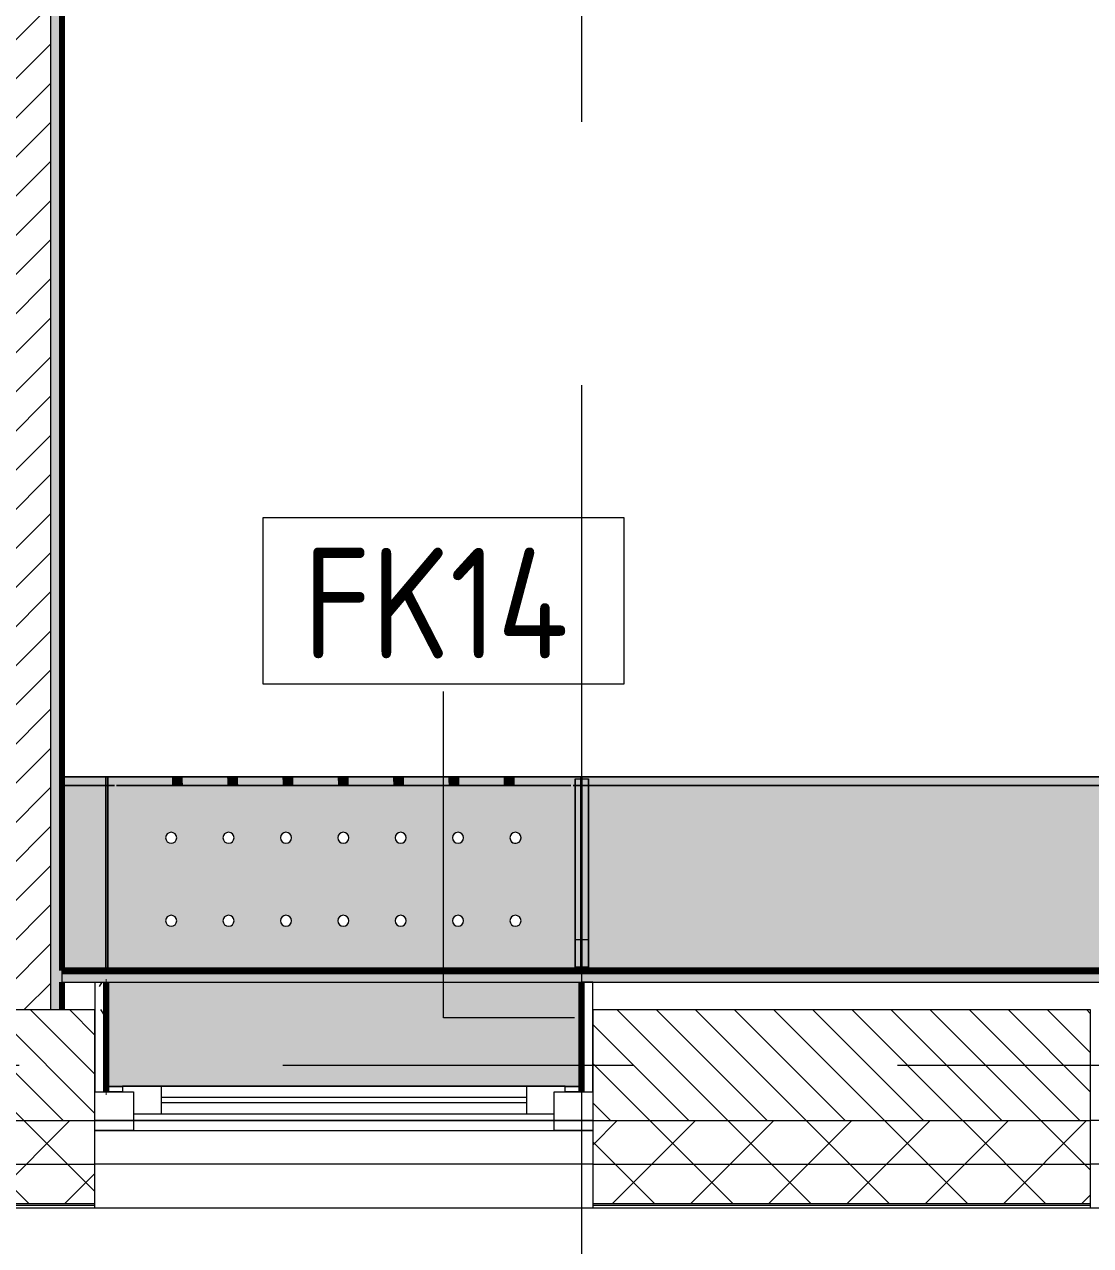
# Model space of a CAD drawing. Header units: millimetres. Extents: x 81469 to 279813, y -8553 to 29000.
# Drawn here: x 109703 to 111630, y -326 to 1881 of the extents above; entities that cross this region are included whole.
import ezdxf

# ---------------------------------------------------------------- set-up
doc = ezdxf.new("R2010")
doc.units = ezdxf.units.MM
doc.linetypes.add('Осевая', pattern=[3175, 635, -476.25, 1587.5, -476.25])
for name, color, linetype, lineweight in [('A-GLAZ', 7, 'Continuous', 9), ('A-GLAZ-1', 7, 'Continuous', 13), ('A-WALL', 7, 'Continuous', 9), ('A-WALL-IDEN', 7, 'Continuous', 9), ('I-WALL', 7, 'Continuous', 9), ('Оси', 7, 'Continuous', 9), ('Оси-2', 7, 'Осевая', 9)]:
    doc.layers.add(name, color=color, linetype=linetype, lineweight=lineweight)
for name, color, linetype, lineweight, true_color in [('A-WALL-1', 7, 'Continuous', 9, 0xc0c0c0), ('A-WALL-2', 7, 'Continuous', 9, 0xff80c0), ('I-WALL-14', 7, 'Continuous', 80, 0xffd2ff), ('I-WALL-4', 7, 'Continuous', 9, 0xc0c0c0), ('I-WALL-8', 7, 'Continuous', 80, 0xff80c0), ('S-WALL-ANLY', 7, 'Continuous', 13, 0x008040), ('S-WALL-ANLY-1', 7, 'Continuous', 5, 0x008040), ('Знаки-1', 9, 'Continuous', 9, 0x808080), ('Знаки-3', 7, 'Continuous', 9, 0xd1cabb), ('Знаки-5', 7, 'Continuous', 9, 0xc1bbaf), ('Знаки-6', 7, 'Continuous', 9, 0xaba79f), ('Знаки-7', 7, 'Continuous', 9, 0xccc5b7), ('Знаки-8', 7, 'Continuous', 9, 0xd4ccbd), ('Знаки-9', 7, 'Continuous', 9, 0xd5cdbe)]:
    doc.layers.add(name, color=color, linetype=linetype, lineweight=lineweight, true_color=true_color)
doc.layers.add('Знаки-4', color=7, linetype='Continuous', lineweight=9, transparency=0.5)
doc.styles.add('GOST Common_1', font='GOST_Common.ttf', dxfattribs={"width": 0.9, "height": 200})
pattern_1 = [(0, (0, 0), (121.92, 30.48), [10.058, -81.382, 10.058, -81.382, -487.68]), (0, (0, 0), (121.92, 30.48), [-182.88, 10.058, -172.822, 10.058, -81.382, -213.36]), (0, (0, 0), (121.92, 30.48), [-457.2, 10.058, -50.902, 10.058, -142.342]), (120, (45.72, 15.24), (-87.356454, 90.345817), [10.058, -81.382, 10.058, -81.382, -487.68]), (120, (45.72, 15.24), (-87.356454, 90.345817), [-182.88, 10.058, -172.822, 10.058, -81.382, -213.36]), (120, (45.72, 15.24), (-87.356454, 90.345817), [-457.2, 10.058, -50.902, 10.058, -142.342]), (240, (60.96, 76.2), (-34.563546, -120.825817), [10.058, -81.382, 10.058, -81.382, -487.68]), (240, (60.96, 76.2), (-34.563546, -120.825817), [-182.88, 10.058, -172.822, 10.058, -81.382, -213.36]), (240, (60.96, 76.2), (-34.563546, -120.825817), [-457.2, 10.058, -50.902, 10.058, -142.342])]

# ---------------------------------------------------------------- blocks, each defined once
blk = doc.blocks.new('120_Окно_СКБ_1Ст - 120_Окно_СКБ_1Ст 900х2500_h_ с форточкой-V17-План отделки стен 3 этажа в осях 23-33')
at = {"layer": 'A-GLAZ'}
for p, q in [((450, -57), (-450, -57)), ((-330, -107), (330, -107)), ((-430, -127), (-400, -127)), ((330, -117), (-330, -117)), ((400, -127), (430, -127))]:
    blk.add_line(p, q, dxfattribs=at)
at = {"layer": 'A-GLAZ-1'}
for p, q in [((-450, -127), (-450, -57)), ((-450, -57), (-380, -57)), ((-380, -57), (-380, -127)), ((380, -127), (380, -57)), ((380, -57), (450, -57)), ((450, -57), (450, -127)), ((380, -87), (-380, -87)), ((-380, -87), (-380, -127)), ((-330, -137), (-330, -87)), ((330, -137), (330, -87)), ((380, -127), (380, -87)), ((-380, -127), (-450, -127)), ((-380, -127), (-400, -127)), ((-400, -127), (-400, -137)), ((450, -127), (380, -127)), ((400, -127), (380, -127)), ((400, -137), (400, -127)), ((-400, -137), (400, -137)), ((400, -137), (-400, -137))]:
    blk.add_line(p, q, dxfattribs=at)
blk = doc.blocks.new('Зашивка радиатора_ с перфорацией М1_1 - Зашивка радиатора_ с перфорацией М1_1-V27-План отделки стен 3 этажа в осях 23-33')
at = {"layer": 'Знаки-4'}
for points in [[(430, 380), (-430, 379.4), (-430, 191.4), (430, 191.4), (430, 379.4)], [(307.1, -163.9), (-430, -163.9), (-430, -179.9), (430, -179.7), (430, -163.9), (309.7, -163.9)], [(-315.3, -163.9), (-319, -163.9), (-318.3, -179.9), (-279, -179.9), (-279.7, -163.9), (-313.1, -163.9)], [(-289, -163.9), (-309, -163.9), (-308.7, -179.9), (-289, -179.9)], [(-204, -163.9), (-219, -163.9), (-218.3, -179.9), (-179, -179.9), (-179.7, -163.9), (-201.6, -163.9)], [(-191.9, -163.9), (-209, -163.9), (-208.7, -179.9), (-189, -179.9), (-189.3, -163.9), (-190.3, -163.9)], [(-119, -163.9), (-118.3, -179.9), (-79, -179.9), (-79.7, -163.9), (-118.3, -163.9)], [(-106.1, -163.9), (-109, -163.9), (-108.7, -179.9), (-89, -179.9), (-89.3, -163.9), (-104, -163.9)], [(-99, -163.9), (-109, -163.9), (-108.7, -179.9), (-89, -179.9), (-89.3, -163.9), (-96.4, -163.9)], [(15.1, -163.9), (-19, -163.9), (-18.3, -179.9), (21, -179.9), (20.3, -163.9), (18.3, -163.9)], [(-6.1, -163.9), (-9, -163.9), (-8.7, -179.9), (11, -179.9), (10.7, -163.9), (-4.2, -163.9)], [(81, -163.9), (81.7, -179.9), (121, -179.9), (120.3, -163.9), (81.7, -163.9)], [(93.9, -163.9), (91, -163.9), (91.3, -179.9), (111, -179.9), (110.7, -163.9), (96, -163.9)], [(196, -163.9), (181, -163.9), (181.7, -179.9), (221, -179.9), (220.3, -163.9), (198.4, -163.9)], [(201, -163.9), (191, -163.9), (191.3, -179.9), (211, -179.9), (210.7, -163.9), (203.6, -163.9)], [(191.3, -163.9), (191, -163.9), (191.3, -179.9), (211, -179.9), (210.7, -163.9), (192.3, -163.9)], [(309.7, -163.9), (281, -163.9), (281.7, -179.9), (321, -179.9), (320.3, -163.9), (311, -163.9)], [(295.8, -163.9), (291, -163.9), (291.3, -179.9), (311, -179.9), (310.7, -163.9), (296, -163.9)]]:
    blk.add_hatch(color=256, dxfattribs=at).paths.add_polyline_path(points)
h = blk.add_hatch(color=256, dxfattribs=at)
h.paths.add_polyline_path([(-419.5, 171.4), (-430, 171.4), (-430, -179.9), (430.2, -179.9), (430.2, 171.4), (-419.1, 171.4)])
h.paths.add_polyline_path([(-102.8, 90.4), (-97.8, 89), (-94.1, 85.4), (-92.8, 80.4), (-94.1, 75.4), (-97.8, 71.7), (-102.8, 70.4), (-107.8, 71.7), (-111.4, 75.4), (-112.8, 80.4), (-111.4, 85.4), (-107.8, 89), (-105.3, 90)])
h.paths.add_polyline_path([(-206.5, 90.4), (-201.5, 89), (-197.8, 85.4), (-196.5, 80.4), (-197.8, 75.4), (-201.5, 71.7), (-206.5, 70.4), (-211.5, 71.7), (-215.2, 75.4), (-216.5, 80.4), (-215.2, 85.4), (-211.5, 89), (-209.1, 90)])
h.paths.add_polyline_path([(208.5, 90.4), (213.5, 89), (217.2, 85.4), (218.5, 80.4), (217.2, 75.4), (213.5, 71.7), (208.5, 70.4), (203.5, 71.7), (199.8, 75.4), (198.5, 80.4), (199.8, 85.4), (203.5, 89), (205.9, 90)])
h.paths.add_polyline_path([(-310.3, 90.4), (-305.3, 89), (-301.6, 85.4), (-300.3, 80.4), (-301.6, 75.4), (-305.3, 71.7), (-310.3, 70.4), (-315.3, 71.7), (-318.9, 75.4), (-320.3, 80.4), (-318.9, 85.4), (-315.3, 89), (-312.8, 90)])
h.paths.add_polyline_path([(1, 90.4), (6, 89), (9.7, 85.4), (11, 80.4), (9.7, 75.4), (6, 71.7), (1, 70.4), (-4, 71.7), (-7.7, 75.4), (-9, 80.4), (-7.7, 85.4), (-4, 89), (-1.6, 90)])
h.paths.add_polyline_path([(312.2, 90.4), (317.2, 89), (320.9, 85.4), (322.2, 80.4), (320.9, 75.4), (317.2, 71.7), (312.2, 70.4), (307.1, 71.8), (303.6, 75.4), (302.2, 80.4), (303.6, 85.4), (307.2, 89), (309.7, 90)])
h.paths.add_polyline_path([(104.7, 90.4), (109.7, 89), (113.4, 85.4), (114.7, 80.4), (113.4, 75.4), (109.7, 71.7), (104.7, 70.4), (99.7, 71.7), (96.1, 75.4), (94.7, 80.4), (96.1, 85.4), (99.7, 89), (102.2, 90)])
h.paths.add_polyline_path([(312.2, -59.6), (317.2, -61), (320.9, -64.6), (322.2, -69.6), (320.9, -74.6), (317.2, -78.3), (312.2, -79.6), (307.1, -78.2), (303.6, -74.6), (302.2, -69.6), (303.6, -64.6), (307.2, -61), (309.7, -60)])
h.paths.add_polyline_path([(-206.5, -59.6), (-201.5, -61), (-197.8, -64.6), (-196.5, -69.6), (-197.8, -74.6), (-201.5, -78.3), (-206.5, -79.6), (-211.5, -78.3), (-215.2, -74.6), (-216.5, -69.6), (-215.2, -64.6), (-211.5, -61), (-209.1, -60)])
h.paths.add_polyline_path([(-310.3, -59.6), (-305.3, -61), (-301.6, -64.6), (-300.3, -69.6), (-301.6, -74.6), (-305.3, -78.3), (-310.3, -79.6), (-315.3, -78.3), (-318.9, -74.6), (-320.3, -69.6), (-318.9, -64.6), (-315.3, -61), (-312.8, -60)])
h.paths.add_polyline_path([(104.7, -59.6), (109.7, -61), (113.4, -64.6), (114.7, -69.6), (113.4, -74.6), (109.7, -78.3), (104.7, -79.6), (99.7, -78.3), (96.1, -74.6), (94.7, -69.6), (96.1, -64.6), (99.7, -61), (102.2, -60)])
h.paths.add_polyline_path([(1, -59.6), (6, -61), (9.7, -64.6), (11, -69.6), (9.7, -74.6), (6, -78.3), (1, -79.6), (-4, -78.3), (-7.7, -74.6), (-9, -69.6), (-7.7, -64.6), (-4, -61), (-1.6, -60)])
h.paths.add_polyline_path([(208.5, -59.6), (213.5, -61), (217.2, -64.6), (218.5, -69.6), (217.2, -74.6), (213.5, -78.3), (208.5, -79.6), (203.5, -78.3), (199.8, -74.6), (198.5, -69.6), (199.8, -64.6), (203.5, -61), (205.9, -60)])
h.paths.add_polyline_path([(-102.8, -59.6), (-97.8, -61), (-94.1, -64.6), (-92.8, -69.6), (-94.1, -74.6), (-97.8, -78.3), (-102.8, -79.6), (-107.8, -78.3), (-111.4, -74.6), (-112.8, -69.6), (-111.4, -64.6), (-107.8, -61), (-105.3, -60)])
at = {"layer": 'Знаки-1'}
for p, q in [((-400, 380), (-430, 380)), ((430, 380), (400, 380)), ((-428.5, -179.9), (426.4, -179.9))]:
    blk.add_line(p, q, dxfattribs=at)
for centre, start, end in [((-310.3, 80.4), 0, 180), ((-206.5, 80.4), 0, 180), ((-102.8, 80.4), 0, 180), ((1, 80.4), 0, 180), ((104.7, 80.4), 0, 180), ((208.5, 80.4), 0, 180), ((312.2, 80.4), 0, 180), ((-310.3, 80.4), 180, 0), ((-206.5, 80.4), 180, 360), ((-102.8, 80.4), 180, 0), ((1, 80.4), 180, 0), ((104.7, 80.4), 180, 360), ((208.5, 80.4), 180, 0), ((312.2, 80.4), 180, 0), ((-310.3, -69.6), 0, 180), ((-206.5, -69.6), 0, 180), ((-102.8, -69.6), 0, 180), ((1, -69.6), 0, 180), ((104.7, -69.6), 0, 180), ((208.5, -69.6), 0, 180), ((312.2, -69.6), 0, 180), ((-310.3, -69.6), 180, 0), ((-206.5, -69.6), 180, 0), ((-102.8, -69.6), 180, 0), ((1, -69.6), 180, 0), ((104.7, -69.6), 180, 0), ((208.5, -69.6), 180, 0), ((312.2, -69.6), 180, 0)]:
    blk.add_arc(centre, 10, start, end, dxfattribs=at)
at = {"layer": 'Знаки-3'}
for p, q in [((-430, -176), (-430, -163.9)), ((-430, -163.9), (-428.8, -163.9)), ((-430, -163.9), (-430, -176)), ((-430, -176), (-430, -179.9)), ((-418, -163.9), (-428.5, -163.9)), ((-304.2, -163.9), (-307.7, -163.9)), ((-294, -163.9), (-304, -163.9)), ((-290.3, -163.9), (-293.8, -163.9)), ((-204.2, -163.9), (-207.7, -163.9)), ((-194, -163.9), (-204, -163.9)), ((-190.3, -163.9), (-193.8, -163.9)), ((-107.7, -163.9), (-104.2, -163.9)), ((-104.2, -163.9), (-107.7, -163.9)), ((-104, -163.9), (-99, -163.9)), ((-94, -163.9), (-104, -163.9)), ((-99, -163.9), (-94, -163.9)), ((-93.8, -163.9), (-90.3, -163.9)), ((-90.3, -163.9), (-93.8, -163.9)), ((-4.2, -163.9), (-7.7, -163.9)), ((6, -163.9), (-4, -163.9)), ((9.7, -163.9), (6.2, -163.9)), ((95.8, -163.9), (92.3, -163.9)), ((106, -163.9), (96, -163.9)), ((109.7, -163.9), (106.2, -163.9)), ((192.3, -163.9), (195.8, -163.9)), ((195.8, -163.9), (192.3, -163.9)), ((196, -163.9), (206, -163.9)), ((206, -163.9), (196, -163.9)), ((206.2, -163.9), (209.7, -163.9)), ((209.7, -163.9), (206.2, -163.9)), ((295.8, -163.9), (292.3, -163.9)), ((306, -163.9), (296, -163.9)), ((309.7, -163.9), (308.1, -163.9)), ((430, -163.9), (426.4, -163.9)), ((430, -163.9), (430, -179.7)), ((-430, -179.9), (-428.8, -179.9)), ((-307.7, -179.9), (-304.2, -179.9)), ((-304, -179.9), (-294, -179.9)), ((-293.8, -179.9), (-290.3, -179.9)), ((-207.7, -179.9), (-204.2, -179.9)), ((-204, -179.9), (-194, -179.9)), ((-193.8, -179.9), (-190.3, -179.9)), ((-107.7, -179.9), (-104.2, -179.9)), ((-104.2, -179.9), (-107.7, -179.9)), ((-104, -179.9), (-94, -179.9)), ((-94, -179.9), (-104, -179.9)), ((-93.8, -179.9), (-90.3, -179.9)), ((-90.3, -179.9), (-93.8, -179.9)), ((-7.7, -179.9), (-4.2, -179.9)), ((-4, -179.9), (6, -179.9)), ((6.2, -179.9), (9.7, -179.9)), ((92.3, -179.9), (95.8, -179.9)), ((96, -179.9), (106, -179.9)), ((106.2, -179.9), (109.7, -179.9)), ((192.3, -179.9), (195.8, -179.9)), ((195.8, -179.9), (192.3, -179.9)), ((196, -179.9), (206, -179.9)), ((206, -179.9), (196, -179.9)), ((206.2, -179.9), (209.7, -179.9)), ((209.7, -179.9), (206.2, -179.9)), ((292.3, -179.9), (295.8, -179.9)), ((296, -179.9), (306, -179.9)), ((308.1, -179.9), (309.7, -179.9)), ((426.4, -179.9), (430, -179.9))]:
    blk.add_line(p, q, dxfattribs=at)
at = {"layer": 'Знаки-5'}
for p, q in [((-430, 191.5), (-430, 380)), ((430, 380), (430, 191.4)), ((-430, 164), (-430, 171.4)), ((-430, 164), (-430, -163.9)), ((430.2, 171.4), (430.2, -163.9)), ((-430, -176), (-430, -179.9)), ((-428.5, -163.9), (-418, -163.9)), ((-414.4, -163.9), (-418, -163.9)), ((-394.9, -163.9), (-410.3, -163.9)), ((-319, -163.9), (-394.3, -163.9)), ((-319, -163.9), (-304.2, -163.9)), ((-279, -163.9), (-319, -163.9)), ((-304.2, -163.9), (-279, -163.9)), ((-219, -163.9), (-279, -163.9)), ((-219, -163.9), (-209, -163.9)), ((-209, -163.9), (-219, -163.9)), ((-209, -163.9), (-189, -163.9)), ((-189, -163.9), (-209, -163.9)), ((-189, -163.9), (-179, -163.9)), ((-179, -163.9), (-189, -163.9)), ((-119, -163.9), (-179, -163.9)), ((-119, -163.9), (-109, -163.9)), ((-109, -163.9), (-119, -163.9)), ((-109, -163.9), (-89, -163.9)), ((-89, -163.9), (-109, -163.9)), ((-89, -163.9), (-79, -163.9)), ((-79, -163.9), (-89, -163.9)), ((-19, -163.9), (-79, -163.9)), ((-19, -163.9), (21, -163.9)), ((21, -163.9), (-19, -163.9)), ((81, -163.9), (21, -163.9)), ((81, -163.9), (91, -163.9)), ((91, -163.9), (81, -163.9)), ((91, -163.9), (111, -163.9)), ((111, -163.9), (91, -163.9)), ((111, -163.9), (121, -163.9)), ((121, -163.9), (111, -163.9)), ((181, -163.9), (121, -163.9)), ((181, -163.9), (191, -163.9)), ((191, -163.9), (181, -163.9)), ((191, -163.9), (211, -163.9)), ((211, -163.9), (191, -163.9)), ((211, -163.9), (221, -163.9)), ((221, -163.9), (211, -163.9)), ((281, -163.9), (221, -163.9)), ((281, -163.9), (321, -163.9)), ((321, -163.9), (281, -163.9)), ((394.9, -163.9), (321, -163.9)), ((411.1, -163.9), (395.4, -163.9)), ((426.4, -163.9), (414.9, -163.9)), ((430.2, -179.9), (430.2, -163.9)), ((-430, -179.9), (-428.8, -179.9)), ((-428.5, -179.9), (-319, -179.9)), ((-319, -179.9), (-279, -179.9)), ((-313.1, -179.9), (-319, -179.9)), ((-279, -179.9), (-313.1, -179.9)), ((-279, -179.9), (-219, -179.9)), ((-219, -179.9), (-218.3, -179.9)), ((-209, -179.9), (-219, -179.9)), ((-218.3, -179.9), (-209, -179.9)), ((-209, -179.9), (-189, -179.9)), ((-206.1, -179.9), (-209, -179.9)), ((-196.4, -179.9), (-206.1, -179.9)), ((-189.3, -179.9), (-196.4, -179.9)), ((-189, -179.9), (-189.3, -179.9)), ((-189, -179.9), (-184.9, -179.9)), ((-179, -179.9), (-189, -179.9)), ((-184.9, -179.9), (-179, -179.9)), ((-179, -179.9), (-119, -179.9)), ((-119, -179.9), (-118.3, -179.9)), ((-109, -179.9), (-119, -179.9)), ((-118.3, -179.9), (-109, -179.9)), ((-109, -179.9), (-89, -179.9)), ((-106.1, -179.9), (-109, -179.9)), ((-89, -179.9), (-106.1, -179.9)), ((-89, -179.9), (-84.9, -179.9)), ((-79.7, -179.9), (-89, -179.9)), ((-84.9, -179.9), (-79, -179.9)), ((-79, -179.9), (-79.7, -179.9)), ((-79, -179.9), (-19, -179.9)), ((-19, -179.9), (21, -179.9)), ((-18.3, -179.9), (-19, -179.9)), ((21, -179.9), (-18.3, -179.9)), ((21, -179.9), (81, -179.9)), ((81, -179.9), (86.9, -179.9)), ((91, -179.9), (81, -179.9)), ((86.9, -179.9), (91, -179.9)), ((91, -179.9), (111, -179.9)), ((91.3, -179.9), (91, -179.9)), ((98.4, -179.9), (91.3, -179.9)), ((108.1, -179.9), (98.4, -179.9)), ((111, -179.9), (108.1, -179.9)), ((111, -179.9), (120.3, -179.9)), ((121, -179.9), (111, -179.9)), ((120.3, -179.9), (121, -179.9)), ((121, -179.9), (181, -179.9)), ((181, -179.9), (186.9, -179.9)), ((191, -179.9), (181, -179.9)), ((186.9, -179.9), (191, -179.9)), ((191, -179.9), (211, -179.9)), ((191.3, -179.9), (191, -179.9)), ((211, -179.9), (191.3, -179.9)), ((211, -179.9), (220.3, -179.9)), ((221, -179.9), (211, -179.9)), ((220.3, -179.9), (221, -179.9)), ((221, -179.9), (281, -179.9)), ((281, -179.9), (321, -179.9)), ((281.7, -179.9), (281, -179.9)), ((295.8, -179.9), (281.7, -179.9)), ((315.1, -179.9), (295.8, -179.9)), ((321, -179.9), (315.1, -179.9)), ((321, -179.9), (426.4, -179.9)), ((426.4, -179.9), (430.2, -179.9))]:
    blk.add_line(p, q, dxfattribs=at)
at = {"layer": 'Знаки-6'}
for p, q in [((-430, 380), (-400, 380)), ((400, 380), (430, 380)), ((-430, 171.4), (-430, 164)), ((430.2, -163.9), (430.2, 171.4)), ((-418, -163.9), (-414.4, -163.9)), ((-410.3, -163.9), (-394.9, -163.9)), ((-394.3, -163.9), (394.9, -163.9)), ((395.4, -163.9), (411.1, -163.9)), ((414.9, -163.9), (426.4, -163.9)), ((426.4, -179.9), (-428.5, -179.9)), ((426.4, -179.9), (-428.5, -179.9))]:
    blk.add_line(p, q, dxfattribs=at)
for centre, start, end in [((-310.3, 80.4), 0, 180), ((-206.5, 80.4), 0, 180), ((-102.8, 80.4), 0, 180), ((1, 80.4), 0, 180), ((104.7, 80.4), 0, 180), ((208.5, 80.4), 0, 180), ((312.2, 80.4), 0, 180), ((-310.3, 80.4), 180, 360), ((-206.5, 80.4), 180, 360), ((-102.8, 80.4), 180, 360), ((1, 80.4), 180, 360), ((104.7, 80.4), 180, 360), ((208.5, 80.4), 180, 360), ((312.2, 80.4), 180, 0), ((-310.3, -69.6), 45, 180), ((-310.3, -69.6), 0, 45), ((-206.5, -69.6), 0, 180), ((-102.8, -69.6), 0, 180), ((1, -69.6), 0, 180), ((104.7, -69.6), 0, 180), ((208.5, -69.6), 0, 180), ((312.2, -69.6), 0, 180), ((-310.3, -69.6), 180, 360), ((-206.5, -69.6), 180, 360), ((-102.8, -69.6), 180, 360), ((1, -69.6), 180, 360), ((104.7, -69.6), 180, 360), ((208.5, -69.6), 180, 360), ((312.2, -69.6), 180, 360)]:
    blk.add_arc(centre, 10, start, end, dxfattribs=at)
at = {"layer": 'Знаки-7'}
for p, q in [((-430, -163.9), (-430, 164)), ((-430, -163.9), (-430, -176)), ((-430, -179.9), (-430, -176)), ((-430, -176), (-430, -179.9)), ((-309, -163.9), (-318.3, -163.9)), ((-309, -163.9), (-304.2, -163.9)), ((-308.7, -163.9), (-309, -163.9)), ((-304.2, -163.9), (-308.7, -163.9)), ((-304, -163.9), (-301.6, -163.9)), ((-301.6, -163.9), (-304, -163.9)), ((-301.6, -163.9), (-294, -163.9)), ((-299, -163.9), (-301.6, -163.9)), ((-296.4, -163.9), (-299, -163.9)), ((-294, -163.9), (-296.4, -163.9)), ((-293.8, -163.9), (-289.3, -163.9)), ((-291.9, -163.9), (-293.8, -163.9)), ((-290.3, -163.9), (-291.9, -163.9)), ((-289, -163.9), (-290.3, -163.9)), ((-289.3, -163.9), (-289, -163.9)), ((-279.7, -163.9), (-289, -163.9)), ((-209, -163.9), (-218.3, -163.9)), ((-207.7, -163.9), (-204.2, -163.9)), ((-204.2, -163.9), (-207.7, -163.9)), ((-204, -163.9), (-194, -163.9)), ((-194, -163.9), (-204, -163.9)), ((-193.8, -163.9), (-190.3, -163.9)), ((-190.3, -163.9), (-193.8, -163.9)), ((-179.7, -163.9), (-189, -163.9)), ((-109, -163.9), (-118.3, -163.9)), ((-109, -163.9), (-89, -163.9)), ((-101.6, -163.9), (-109, -163.9)), ((-89, -163.9), (-101.6, -163.9)), ((-79.7, -163.9), (-89, -163.9)), ((-9, -163.9), (-18.3, -163.9)), ((-9, -163.9), (-4.2, -163.9)), ((-4.2, -163.9), (-9, -163.9)), ((-4, -163.9), (6, -163.9)), ((6, -163.9), (-4, -163.9)), ((6.2, -163.9), (11, -163.9)), ((11, -163.9), (6.2, -163.9)), ((20.3, -163.9), (11, -163.9)), ((91, -163.9), (81.7, -163.9)), ((92.3, -163.9), (95.8, -163.9)), ((95.8, -163.9), (92.3, -163.9)), ((96, -163.9), (106, -163.9)), ((106, -163.9), (96, -163.9)), ((106.2, -163.9), (109.7, -163.9)), ((109.7, -163.9), (106.2, -163.9)), ((120.3, -163.9), (111, -163.9)), ((191, -163.9), (181.7, -163.9)), ((191, -163.9), (211, -163.9)), ((198.4, -163.9), (191, -163.9)), ((211, -163.9), (198.4, -163.9)), ((220.3, -163.9), (211, -163.9)), ((291, -163.9), (281.7, -163.9)), ((291, -163.9), (295.8, -163.9)), ((295.8, -163.9), (291, -163.9)), ((296, -163.9), (311, -163.9)), ((311, -163.9), (296, -163.9)), ((320.3, -163.9), (311, -163.9)), ((426.4, -163.9), (430, -163.9)), ((430, -179.7), (430, -163.9)), ((430.2, -163.9), (430.2, -179.9)), ((-428.8, -179.9), (-430, -179.9)), ((-428.8, -179.9), (-430, -179.9)), ((-318.3, -179.9), (-309, -179.9)), ((-309, -179.9), (-304.2, -179.9)), ((-304.2, -179.9), (-309, -179.9)), ((-304, -179.9), (-294, -179.9)), ((-294, -179.9), (-304, -179.9)), ((-293.8, -179.9), (-289, -179.9)), ((-289, -179.9), (-293.8, -179.9)), ((-289, -179.9), (-279.7, -179.9)), ((-218.3, -179.9), (-209, -179.9)), ((-207.7, -179.9), (-204.2, -179.9)), ((-204.2, -179.9), (-207.7, -179.9)), ((-204, -179.9), (-194, -179.9)), ((-194, -179.9), (-204, -179.9)), ((-193.8, -179.9), (-190.3, -179.9)), ((-190.3, -179.9), (-193.8, -179.9)), ((-189, -179.9), (-179.7, -179.9)), ((-118.3, -179.9), (-109, -179.9)), ((-109, -179.9), (-89, -179.9)), ((-89, -179.9), (-109, -179.9)), ((-89, -179.9), (-79.7, -179.9)), ((-18.3, -179.9), (-9, -179.9)), ((-9, -179.9), (-4.2, -179.9)), ((-4.2, -179.9), (-9, -179.9)), ((-4, -179.9), (6, -179.9)), ((6, -179.9), (-4, -179.9)), ((6.2, -179.9), (11, -179.9)), ((11, -179.9), (6.2, -179.9)), ((11, -179.9), (20.3, -179.9)), ((81.7, -179.9), (91, -179.9)), ((92.3, -179.9), (95.8, -179.9)), ((95.8, -179.9), (92.3, -179.9)), ((96, -179.9), (106, -179.9)), ((106, -179.9), (96, -179.9)), ((106.2, -179.9), (109.7, -179.9)), ((109.7, -179.9), (106.2, -179.9)), ((111, -179.9), (120.3, -179.9)), ((181.7, -179.9), (191, -179.9)), ((191, -179.9), (211, -179.9)), ((211, -179.9), (191, -179.9)), ((211, -179.9), (220.3, -179.9)), ((281.7, -179.9), (291, -179.9)), ((291, -179.9), (295.8, -179.9)), ((295.8, -179.9), (291, -179.9)), ((296, -179.9), (311, -179.9)), ((311, -179.9), (296, -179.9)), ((311, -179.9), (320.3, -179.9)), ((430.2, -179.9), (426.4, -179.9)), ((430, -179.9), (426.4, -179.9))]:
    blk.add_line(p, q, dxfattribs=at)
at = {"layer": 'Знаки-8'}
for p, q in [((-104.2, -163.9), (-107.7, -163.9)), ((-94, -163.9), (-104, -163.9)), ((-90.3, -163.9), (-93.8, -163.9)), ((195.8, -163.9), (192.3, -163.9)), ((206, -163.9), (196, -163.9)), ((209.7, -163.9), (206.2, -163.9)), ((-107.7, -179.9), (-104.2, -179.9)), ((-104, -179.9), (-94, -179.9)), ((-93.8, -179.9), (-90.3, -179.9)), ((192.3, -179.9), (195.8, -179.9)), ((196, -179.9), (206, -179.9)), ((206.2, -179.9), (209.7, -179.9))]:
    blk.add_line(p, q, dxfattribs=at)
at = {"layer": 'Знаки-9'}
for p, q in [((-428.8, -163.9), (-430, -163.9)), ((-430, -163.9), (-430, -176))]:
    blk.add_line(p, q, dxfattribs=at)
blk = doc.blocks.new('Зашивка без перфорации М3 - М3_16-30991357-План отделки стен 3 этажа в осях 23-33')
at = {"layer": 'Знаки-4'}
for points in [[(169.7, 171.4), (-430, 171.4), (-430, -179.9), (510.2, -179.9), (510.2, 171.4)], [(496.8, -163.9), (-430, -163.9), (-430, -179.9), (510, -179.9), (510, -163.9)]]:
    blk.add_hatch(color=256, dxfattribs=at).paths.add_polyline_path(points)
at = {"layer": 'Знаки-1'}
for p, q in [((-430, 171.4), (-430, -179.9)), ((510.2, -179.9), (510.2, 171.4)), ((-430, -179.9), (510.2, -179.9))]:
    blk.add_line(p, q, dxfattribs=at)
at = {"layer": 'Знаки-3'}
for p, q in [((-419.2, -163.9), (-430, -163.9)), ((508.8, -163.9), (496.8, -163.9)), ((510, -176), (510, -178.7)), ((508.8, -179.9), (510, -179.9))]:
    blk.add_line(p, q, dxfattribs=at)
at = {"layer": 'Знаки-5'}
for p, q in [((-430, -163.9), (-419.2, -163.9)), ((-430, -163.9), (-430, -176)), ((496.8, -163.9), (-419.2, -163.9)), ((496.8, -163.9), (510, -163.9)), ((510, -176), (510, -163.9)), ((-430, -179.9), (508.8, -179.9))]:
    blk.add_line(p, q, dxfattribs=at)
at = {"layer": 'Знаки-6'}
for p, q in [((-430, -179.9), (-430, 171.4)), ((510.2, 171.4), (510.2, -179.9)), ((-430, -176), (-430, -179.9)), ((-419.2, -163.9), (496.8, -163.9)), ((510, -179.9), (510, -176)), ((510.2, -179.9), (-430, -179.9)), ((510, -179.9), (-430, -179.9))]:
    blk.add_line(p, q, dxfattribs=at)
at = {"layer": 'Знаки-7'}
blk.add_line((-430, -176), (-430, -179.9), dxfattribs=at)
at = {"layer": 'Знаки-8'}
blk.add_line((-430, -163.9), (-430, -176), dxfattribs=at)
at = {"layer": 'Знаки-9'}
for q in [(508.8, -163.9), (510, -176)]:
    blk.add_line((510, -163.9), q, dxfattribs=at)
blk = doc.blocks.new('Зашивка_ опоясывающая панель - Зашивка_ опоясывающая панель-V50-План отделки стен 3 этажа в осях 23-33')
at = {"layer": 'Знаки-4'}
for points in [[(-419.5, -110), (-406, -110), (-406, 180), (-430, 180), (-430, -110)], [(-430, -160), (-406, -160), (-406, 180), (-430, 180)]]:
    blk.add_hatch(color=256, dxfattribs=at).paths.add_polyline_path(points)
at = {"layer": 'Знаки-1'}
for p, q in [((-430, -160), (-430, 180)), ((-430, 180), (-419.5, 180)), ((-430, -160), (-419.5, -160))]:
    blk.add_line(p, q, dxfattribs=at)
at = {"layer": 'Знаки-3'}
for p, q in [((-430, 180), (-430, 178.6)), ((-430, 180), (-426.8, 180)), ((-430, 178.5), (-430, 174.1)), ((-426.6, 180), (-422.8, 180)), ((-421.8, 180), (-419.5, 180)), ((-418, 180), (-406, 180)), ((-406, 167.9), (-406, 180)), ((-430, 171.6), (-430, 167.9))]:
    blk.add_line(p, q, dxfattribs=at)
at = {"layer": 'Знаки-5'}
for p, q in [((-430, -110), (-430, 167.9)), ((-406, 167.9), (-406, -110)), ((-406, -110), (-406, 167.9)), ((-430, -110), (-430, -149.1)), ((-430, -110), (-419.5, -110)), ((-419.5, -110), (-406, -110)), ((-418, -110), (-406, -110)), ((-406, -160), (-406, -110)), ((-430, -149.6), (-430, -160)), ((-425.3, -160), (-430, -160)), ((-419.5, -160), (-425.1, -160)), ((-406, -160), (-418, -160))]:
    blk.add_line(p, q, dxfattribs=at)
at = {"layer": 'Знаки-6'}
for p, q in [((-430, 180), (-430, -110)), ((-430, 180), (-419.5, 180)), ((-419.5, 180), (-406, 180)), ((-406, 180), (-406, -160)), ((-430, -110), (-419.5, -110)), ((-419.5, -160), (-406, -160))]:
    blk.add_line(p, q, dxfattribs=at)
at = {"layer": 'Знаки-7'}
for p, q in [((-430, 178.6), (-430, 180)), ((-430, 180), (-426.8, 180)), ((-430, 174.1), (-430, 178.5)), ((-426.6, 180), (-422.8, 180)), ((-421.8, 180), (-419.5, 180)), ((-419.2, 180), (-406, 180)), ((-418, 180), (-406, 180)), ((-406, 180), (-406, 167.9)), ((-406, 167.9), (-406, 180)), ((-430, 167.9), (-430, 171.6)), ((-430, 167.9), (-430, -110)), ((-406, -110), (-406, 167.9)), ((-419.5, -110), (-418, -110)), ((-418, -160), (-419.5, -160))]:
    blk.add_line(p, q, dxfattribs=at)
at = {"layer": 'Знаки-8'}
blk.add_line((-419.2, 180), (-418, 180), dxfattribs=at)
at = {"layer": 'Знаки-9'}
blk.add_line((-419.2, 180), (-418, 180), dxfattribs=at)
blk = doc.blocks.new('Зашивка без перфорации М3 - М3_13-30988439-План отделки стен 3 этажа в осях 23-33')
at = {"layer": 'Знаки-4'}
for points in [[(-346.4, 171.4), (-430, 171.4), (-430, -179.9), (-346.4, -179.9), (-346.4, 35.8)], [(-370, -163.9), (-430, -163.9), (-430, -179.9), (-346.4, -179.9), (-346.4, -163.9)]]:
    blk.add_hatch(color=256, dxfattribs=at).paths.add_polyline_path(points)
at = {"layer": 'Знаки-1'}
for p, q in [((-430, 171.4), (-430, -179.9)), ((-430, -179.9), (-346.4, -179.9))]:
    blk.add_line(p, q, dxfattribs=at)
at = {"layer": 'Знаки-3'}
for p, q in [((-426.4, -163.9), (-430, -163.9)), ((-430, -163.9), (-430, -176)), ((-430, -176.8), (-430, -178.2)), ((-430, -179.9), (-426.4, -179.9))]:
    blk.add_line(p, q, dxfattribs=at)
at = {"layer": 'Знаки-5'}
for p, q in [((-346.4, -163.9), (-426.2, -163.9)), ((-426.2, -179.9), (-346.4, -179.9))]:
    blk.add_line(p, q, dxfattribs=at)
at = {"layer": 'Знаки-6'}
for p, q in [((-430, -179.9), (-430, 171.4)), ((-430, -163.9), (-346.4, -163.9)), ((-430, -163.9), (-430, -179.9)), ((-346.4, -179.9), (-430, -179.9)), ((-346.4, -179.9), (-430, -179.9))]:
    blk.add_line(p, q, dxfattribs=at)
blk = doc.blocks.new('М_стена_0001 - Типоразмер_без рамки-25382661-План отделки стен 3 этажа в осях 23-33')
at = {"layer": 'A-WALL-IDEN'}
for p, q in [((3.258, 1.523), (-3.273, 1.523)), ((-3.273, 1.523), (-3.273, -1.477)), ((3.258, -1.477), (3.258, 1.523)), ((-3.273, -1.477), (3.258, -1.477))]:
    blk.add_line(p, q, dxfattribs=at)

msp = doc.modelspace()

# ---------------------------------------------------------------- hatches: boundary and pattern name
at = {"layer": 'A-WALL'}
h = msp.add_hatch(dxfattribs=at)
h.set_pattern_fill('FP_3', color=256, style=0, pattern_type=2)
h.set_pattern_definition([(135, (0, 0), (-35.35534, -35.35534), [])])
h.paths.add_polyline_path([(113430, -100), (113680, -100), (113680, 100), (113430, 100), (113430, 48.8)])
h.paths.add_polyline_path([(106230, -100), (106230, 100), (105180, 100), (105180, -100), (106027.1, -100)])
h.paths.add_polyline_path([(108930, -100), (109830, -100), (109830, 100), (108930, 100), (108930, 48.8)])
h.paths.add_polyline_path([(121430, -100), (121430, 100), (121130, 100), (121130, -100)])
h.paths.add_polyline_path([(111630, -100), (111630, 100), (110730, 100), (110730, -100)])
h.paths.add_polyline_path([(119330, -100), (119330, 100), (118830, 100), (118830, -100), (118940.7, -100)])
h.paths.add_polyline_path([(115980, -100), (117030, -100), (117030, 100), (115980, 100), (115980, 48.8)])
h.paths.add_polyline_path([(92730, -100), (92730, 100), (91930, 100), (91930, -100)])
h.paths.add_polyline_path([(101730, -100), (101730, 100), (100830, 100), (100830, -100), (101722.6, -100)])
h.paths.add_polyline_path([(102880, -100), (102880, 100), (102630, 100), (102630, -100)])
h.paths.add_polyline_path([(94530, -100), (94780, -100), (94780, 100), (94530, 100), (94530, 48.8)])
h.paths.add_polyline_path([(98130, -100), (98130, 100), (97080, 100), (97080, -100), (97418, -100)])
h = msp.add_hatch(dxfattribs=at)
h.set_pattern_fill('FP_2', color=256, style=0, pattern_type=2)
h.set_pattern_definition([(45, (0, 0), (-70.71068, 70.71068), []), (135, (0, 0), (-70.71068, -70.71068), [])])
h.paths.add_polyline_path([(120230, -250), (121430, -250), (121430, -100), (120230, -100)])
h.paths.add_polyline_path([(124680.1, -250), (125080, -250), (125080, -100), (123730, -100), (123730, -250)])
h.paths.add_polyline_path([(115980, -250), (117030, -250), (117030, -100), (115980, -100)])
h.paths.add_polyline_path([(92730, -250), (92730, -100), (91930, -100), (91930, -250)])
h.paths.add_polyline_path([(106027.1, -250), (106230, -250), (106230, -100), (105180, -100), (105180, -250)])
h.paths.add_polyline_path([(93630, -250), (94780, -250), (94780, -100), (93630, -100)])
h.paths.add_polyline_path([(91030, -250), (91030, -100), (89210, -100), (89210, -250), (90243.8, -250)])
h.paths.add_polyline_path([(119330, -250), (119330, -100), (117930, -100), (117930, -250), (118940.7, -250)])
h.paths.add_polyline_path([(109830, -250), (109830, -100), (108930, -100), (108930, -250)])
h.paths.add_polyline_path([(97080, -250), (98130, -250), (98130, -100), (97080, -100)])
h.paths.add_polyline_path([(110730, -250), (111630, -250), (111630, -100), (110730, -100)])
h.paths.add_polyline_path([(99030, -250), (99930, -250), (99930, -100), (99030, -100)])
h.paths.add_polyline_path([(107130, -250), (108030, -250), (108030, -100), (107130, -100)])
h.paths.add_polyline_path([(102880, -250), (102880, -100), (100830, -100), (100830, -250), (102630, -250)])
h.paths.add_polyline_path([(113680, -250), (113680, -100), (112530, -100), (112530, -250), (113201.3, -250)])
at = {"layer": 'I-WALL'}
h = msp.add_hatch(dxfattribs=at)
h.set_pattern_fill('FP_5', color=256, style=0, pattern_type=2)
h.set_pattern_definition([(45, (0, 0), (-35.35534, 35.35534), [])])
h.paths.add_polyline_path([(109750, 100), (109749, 3755), (109670, 3755), (109670, 100)])
h.paths.add_polyline_path([(109749, 5155), (109750, 5155), (109750, 10400), (109670, 10400), (109670, 5155), (109720, 5155)])
h = msp.add_hatch(dxfattribs=at)
h.set_pattern_fill('FP_35', color=256, style=0, pattern_type=2)
h.set_pattern_definition(pattern_1)
h.paths.add_polyline_path([(109770, 100), (109770, 3755), (109758, 3755), (109758, 3700), (109750, 3700), (109750, 100)])
h.paths.add_polyline_path([(109758, 5155), (109770, 5155), (109770, 6600), (109750, 6600), (109750.8, 5210), (109758, 5210), (109758, 5168.3)])
h = msp.add_hatch(dxfattribs=at)
h.set_pattern_fill('FP_35', color=256, style=0, pattern_type=2)
h.set_pattern_definition(pattern_1)
h.paths.add_polyline_path([(124680.1, 150), (124810, 150), (124810, 170), (109770, 170), (109771, 150), (123962.7, 150)])
h = msp.add_hatch(dxfattribs=at)
h.set_pattern_fill('FP_35', color=256, style=0, pattern_type=2)
h.set_pattern_definition(pattern_1)
h.paths.add_polyline_path([(109850, -48), (109850, 150), (109830, 150), (109830, -48)])
h = msp.add_hatch(dxfattribs=at)
h.set_pattern_fill('FP_35', color=256, style=0, pattern_type=2)
h.set_pattern_definition(pattern_1)
h.paths.add_polyline_path([(110710, -48), (110730, -48), (110730, 149.8), (110710, 149.8), (110710, 48.8)])

# ---------------------------------------------------------------- linework, layer by layer
at = {"layer": 'A-WALL'}
for p, q in [((109771, 170), (109770, 170)), ((109771, 150), (109770, 150)), ((108930, -100), (109830, -100)), ((110730, -100), (111630, -100)), ((108930, -250), (109830, -250)), ((108930, -253), (109830, -253)), ((110730, -250), (111630, -250)), ((110730, -253), (111630, -253))]:
    msp.add_line(p, q, dxfattribs=at)
at = {"layer": 'A-WALL-1'}
for p, q in [((109830, 100), (108930, 100)), ((109830, -258), (109830, 100)), ((111630, 100), (110730, 100)), ((110730, 100), (110730, -258)), ((111630, -258), (111630, 100)), ((102630, -100), (111630, -100)), ((108930, -258), (125238, -258))]:
    msp.add_line(p, q, dxfattribs=at)
at = {"layer": 'A-WALL-2'}
for p, q in [((109770, 3755), (109770, 170)), ((109770, 150), (109770, 100))]:
    msp.add_line(p, q, dxfattribs=at)
at = {"layer": 'A-WALL-IDEN'}
for p, q in [((110460.1, 85.5), (110460.1, 675.3)), ((110697.2, 85.5), (110460.1, 85.5))]:
    msp.add_line(p, q, dxfattribs=at)
at = {"layer": 'I-WALL-14'}
for p, q in [((109851, 150), (109850, 150)), ((109850, 150), (109850, -48)), ((109851, -48), (109851, 150)), ((110710, 149.8), (110709, 149.8)), ((110709, 149.8), (110709, -48)), ((110710, -48), (110710, 149.8)), ((109850, -48), (109851, -48)), ((110709, -48), (110710, -48))]:
    msp.add_line(p, q, dxfattribs=at)
at = {"layer": 'I-WALL-4'}
for p, q in [((109750, 100), (109750, 3700)), ((109770, 170), (109770, 150)), ((109771, 150), (124830, 150)), ((109830, 150), (109830, -48)), ((110730, 149.8), (110710, 149.8)), ((110730, -48), (110730, 149.8)), ((109830, -48), (109850, -48)), ((110710, -48), (110730, -48)), ((110730, -100), (109830, -100)), ((112530, -100), (111630, -100))]:
    msp.add_line(p, q, dxfattribs=at)
at = {"layer": 'I-WALL-8'}
for p, q in [((109771, 171), (109771, 3755)), ((124809, 171), (109771, 171)), ((109771, 170), (124809, 170)), ((109771, 100), (109771, 150))]:
    msp.add_line(p, q, dxfattribs=at)
at = {"layer": 'S-WALL-ANLY'}
for p, q in [((110730, -179), (109830, -179)), ((112530, -179), (111630, -179))]:
    msp.add_line(p, q, dxfattribs=at)
at = {"layer": 'S-WALL-ANLY-1'}
for p, q in [((108930, -179), (109830, -179)), ((110730, -179), (111630, -179))]:
    msp.add_line(p, q, dxfattribs=at)
at = {"layer": 'Оси'}
msp.add_line((110710, -1906.3), (110710, 593.7), dxfattribs=at)
at = {"layer": 'Оси-2'}
for p, q in [((110710, 593.7), (110710, 19528.3)), ((84769.4, 0), (122510, 0))]:
    msp.add_line(p, q, dxfattribs=at)

# ---------------------------------------------------------------- block references
at = {"layer": 'A-GLAZ', "rotation": 180}
msp.add_blockref('120_Окно_СКБ_1Ст - 120_Окно_СКБ_1Ст 900х2500_h_ с форточкой-V17-План отделки стен 3 этажа в осях 23-33', (110280, -175), dxfattribs=at)
at = {"layer": 'A-WALL-IDEN', "xscale": 99.99999999999993, "yscale": 99.99999999999993, "zscale": 99.99999999999993}
msp.add_blockref('М_стена_0001 - Типоразмер_без рамки-25382661-План отделки стен 3 этажа в осях 23-33', (110460.9, 836.8), dxfattribs=at)
at = {"layer": 'Знаки-1'}
msp.add_blockref('Зашивка_ опоясывающая панель - Зашивка_ опоясывающая панель-V50-План отделки стен 3 этажа в осях 23-33', (111128, 337.4), dxfattribs=at)
at = {"layer": 'Знаки-3', "rotation": 180}
for name, p in [('Зашивка без перфорации М3 - М3_13-30988439-План отделки стен 3 этажа в осях 23-33', (109423.6, 341.4)), ('Зашивка радиатора_ с перфорацией М1_1 - Зашивка радиатора_ с перфорацией М1_1-V27-План отделки стен 3 этажа в осях 23-33', (110280, 341.4)), ('Зашивка без перфорации М3 - М3_16-30991357-План отделки стен 3 этажа в осях 23-33', (111218.8, 341.4))]:
    msp.add_blockref(name, p, dxfattribs=at)

# ---------------------------------------------------------------- texts
at = {"layer": 'A-WALL-IDEN', "insert": (110206.4, 934.9), "char_height": 200, "width": 627.721, "attachment_point": 1, "style": 'GOST Common_1'}
msp.add_mtext('FK14', dxfattribs=at)

doc.saveas('drawing.dxf')
